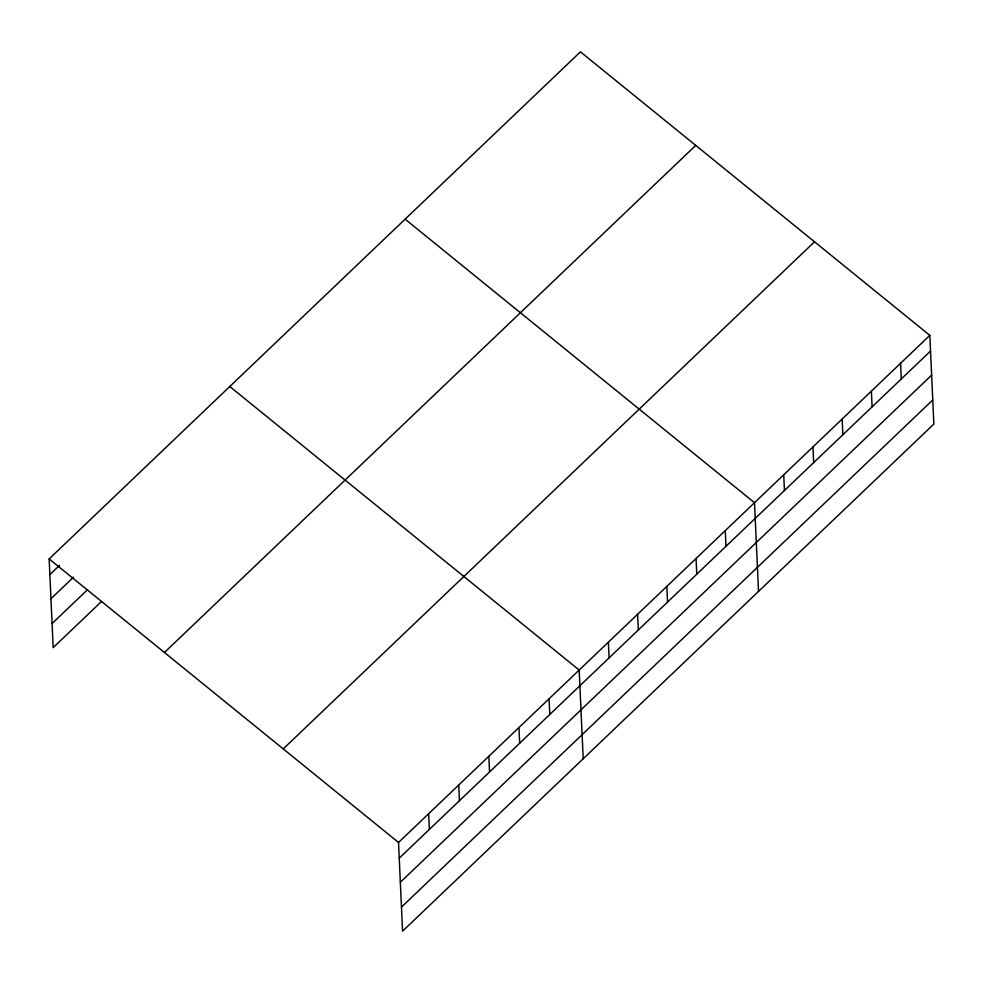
<?xml version="1.0" encoding="UTF-8"?>
<svg xmlns="http://www.w3.org/2000/svg" width="983" height="983" viewBox="0 0 983 983"><rect width="100%" height="100%" fill="white"/><g stroke="black" fill="none" stroke-linecap="round" stroke-linejoin="round"><path stroke-width="1.47" d="M49.15 558.934L580.437 51.829L929.82 335.363L933.85 424.066L402.563 931.171L398.533 842.468L49.15 558.934L53.18 647.637L101.568 601.449M49.863 574.625L59.545 565.397M50.956 598.721L73.541 577.168M52.087 623.541L87.561 589.677M164.444 652.503L695.731 145.398M283.239 748.899L814.526 241.793M398.533 842.468L929.82 335.363M399.245 858.171L930.532 351.066M400.339 882.267L931.626 375.162M401.469 907.088L932.756 399.983M405.119 219.172L754.502 502.706L758.52 591.41M229.789 386.516L579.171 670.062L583.202 758.753M900.6 363.255L901.313 378.959M871.38 391.148L872.093 406.851M842.161 419.041L842.873 434.732M812.941 446.933L813.654 462.624M783.721 474.826L784.434 490.517M725.27 530.599L725.982 546.302M696.05 558.491L696.763 574.195M666.83 586.384L667.543 602.087M637.611 614.277L638.323 629.968M608.391 642.169L609.104 657.86M549.067 698.79L549.78 714.494M518.963 727.531L519.675 743.222M488.846 756.259L489.559 771.962M458.742 784.999L459.454 800.703M428.637 813.74L429.35 829.431"/></g></svg>
